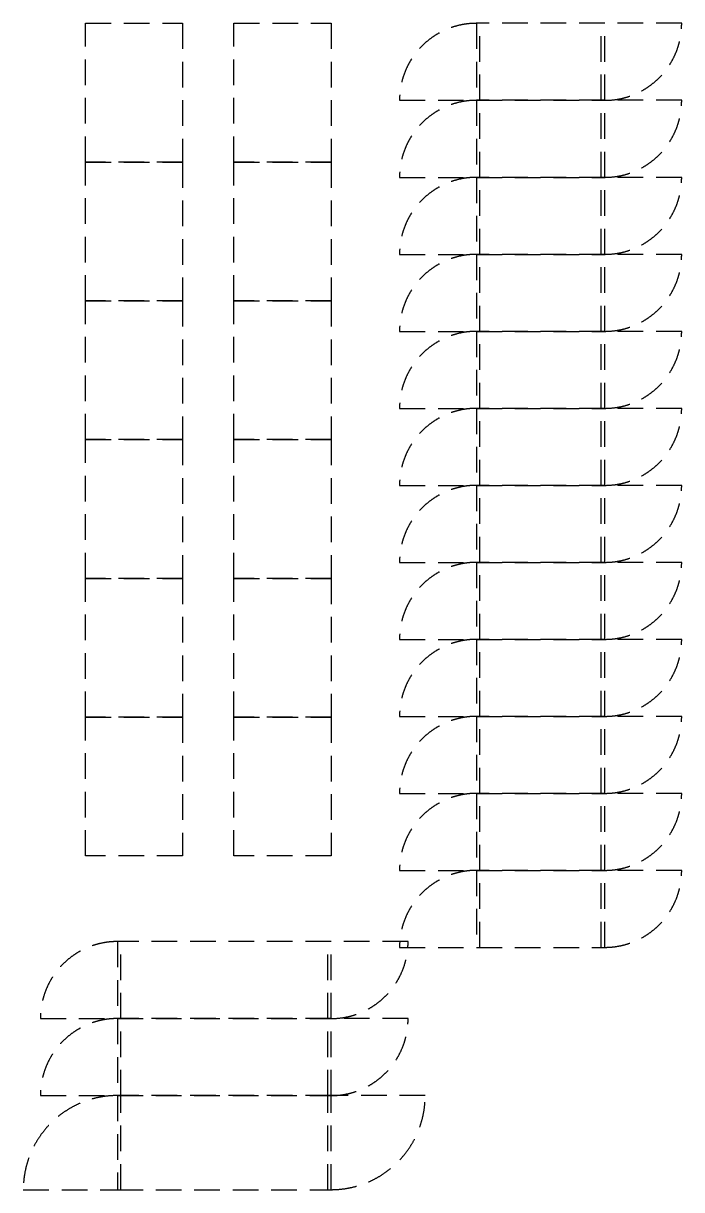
# Model space of a CAD drawing. Header units: millimetres. Extents: x -95754 to 177808, y 34455 to 150605.
# Drawn here: x 157028 to 164728, y 128873 to 142505 of the extents above; entities that cross this region are included whole.
import ezdxf

# ---------------------------------------------------------------- set-up
doc = ezdxf.new("R2010")
doc.units = ezdxf.units.MM
doc.header["$LTSCALE"] = 300
doc.linetypes.add('H1', pattern=[1.5, 1, -0.5])
for name, color, linetype in [('------00 Switch Gear', 8, 'Continuous'), ('------00 Switch Gear_Number', 1, 'Continuous'), ('A-ETC-전기', 253, 'H1')]:
    doc.layers.add(name, color=color, linetype=linetype)
doc.layers.add('-----31 Base Plan Equipment', color=5, linetype='Continuous', lineweight=0)

# ---------------------------------------------------------------- blocks, each defined once
blk = doc.blocks.new('STS-R')
at = {"layer": 'A-ETC-전기'}
blk.add_lwpolyline([(886994, -128281), (888616, -128281), (888616, -129418), (886994, -129418), (886994, -128281)], dxfattribs=at)
blk = doc.blocks.new('1100x2200')
at = {"layer": 'A-ETC-전기'}
for p, q in [((-2160, 0), (-2160, 1100)), ((1400, 1100), (258, 1100)), ((260, 0), (260, 1100)), ((-3300, 0), (-2158, 0))]:
    blk.add_line(p, q, dxfattribs=at)
at = {"layer": 'A-ETC-전기', "elevation": 0}
blk.add_lwpolyline([(300, 0), (300, 1100), (-2200, 1100), (-2200, 0)], close=True, dxfattribs=at)
at = {"layer": 'A-ETC-전기'}
for centre, start, end in [((-2200, 0), 90, 180), ((300, 1100), 270, 0)]:
    blk.add_arc(centre, 1100, start, end, dxfattribs=at)
blk = doc.blocks.new('900x2200')
at = {"layer": 'A-ETC-전기'}
for p, q in [((-2460, 900), (-2460, 0)), ((900, 900), (-42, 900)), ((-40, 900), (-40, 0)), ((-3400, 0), (-2458, 0))]:
    blk.add_line(p, q, dxfattribs=at)
blk.add_lwpolyline([(-2500, 900), (-2500, 0), (0, 0), (0, 900)], close=True, dxfattribs=at)
for centre, start, end in [((-2500, 0), 90, 180), ((0, 900), 270, 0)]:
    blk.add_arc(centre, 900, start, end, dxfattribs=at)
blk = doc.blocks.new('900X1500')
at = {"layer": 'A-ETC-전기'}
for p, q in [((-1460, 900), (-1460, 0)), ((900, 900), (-42, 900)), ((-40, 900), (-40, 0)), ((-2400, 0), (-1458, 0))]:
    blk.add_line(p, q, dxfattribs=at)
at = {"layer": 'A-ETC-전기', "elevation": 0}
blk.add_lwpolyline([(-1500, 900), (-1500, 0), (0, 0), (0, 900)], close=True, dxfattribs=at)
at = {"layer": 'A-ETC-전기'}
for centre, start, end in [((-1500, 0), 90, 180), ((0, 900), 270, 0)]:
    blk.add_arc(centre, 900, start, end, dxfattribs=at)

msp = doc.modelspace()

# ---------------------------------------------------------------- block references
at = {"layer": '------00 Switch Gear', "rotation": 180}
for p in [(158127.6, 131773, 0), (158127.6, 130873, 0)]:
    msp.add_blockref('900x2200', p, dxfattribs=at)
at = {"layer": '------00 Switch Gear'}
msp.add_blockref('1100x2200', (160327.6, 128873, 0), dxfattribs=at)
at = {"layer": '------00 Switch Gear_Number', "rotation": 180}
for p in [(162327.6, 142505), (162327.6, 141605), (162327.6, 140705), (162327.6, 139805), (162327.6, 138905), (162327.6, 138005), (162327.6, 137105), (162327.6, 136205), (162327.6, 135305), (162327.6, 134405), (162327.6, 133505), (162327.6, 132605)]:
    msp.add_blockref('900X1500', p, dxfattribs=at)
at = {"layer": '-----31 Base Plan Equipment', "rotation": 90.00000000000001}
for p in [(29472.6, -746110.7), (31209.6, -746110.7), (29472.6, -747732.7), (31209.6, -747732.7), (29472.6, -749354.7), (31209.6, -749354.7), (29472.6, -750976.7), (31209.6, -750976.7), (29472.6, -752598.7), (31209.6, -752598.7), (29472.6, -754220.7), (31209.6, -754220.7)]:
    msp.add_blockref('STS-R', p, dxfattribs=at)

doc.saveas('drawing.dxf')
